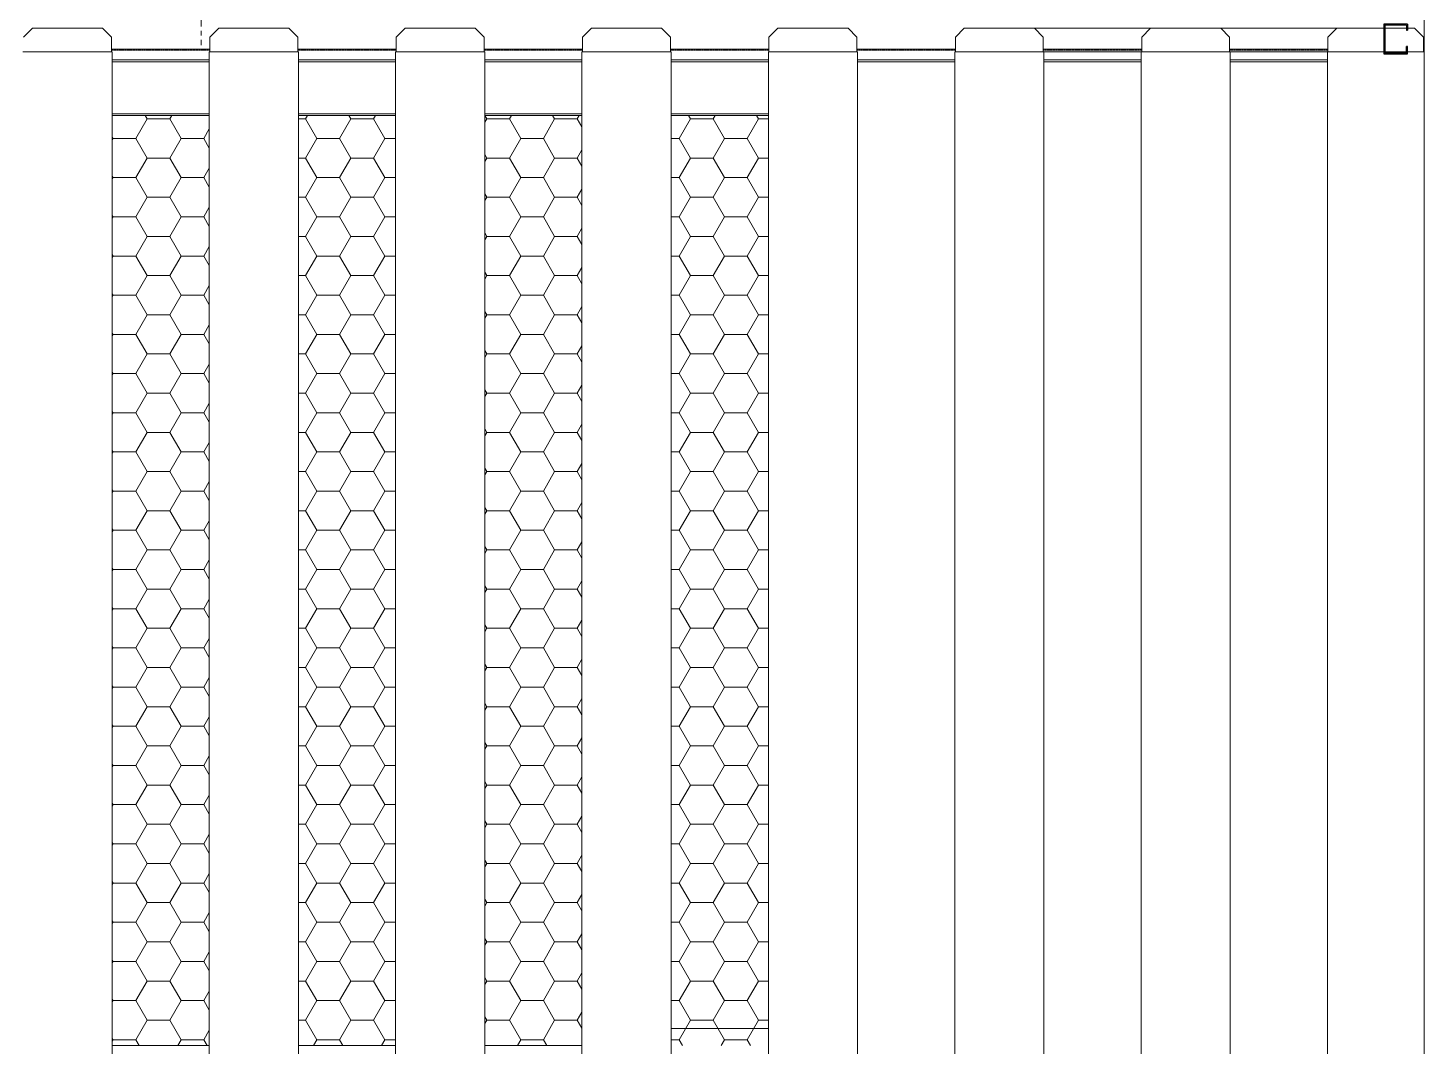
# Model space of a CAD drawing. Header units: millimetres. Extents: x -648583 to 40219, y -129719 to 29148.
# Drawn here: x 13322 to 15672, y 16328 to 18043 of the extents above; entities that cross this region are included whole.
import ezdxf

# ---------------------------------------------------------------- set-up
doc = ezdxf.new("R2010")
doc.units = ezdxf.units.MM
for name, pattern in [('CENTER', [2, 1.25, -0.25, 0.25, -0.25]), ('HIDDEN', [0.375, 0.25, -0.125]), ('HIDDENX2', [0.75, 0.5, -0.25])]:
    doc.linetypes.add(name, pattern=pattern)
doc.layers.add('center', color=1, linetype='CENTER')
doc.layers.add('HIDD', color=2, linetype='HIDDENX2')

# ---------------------------------------------------------------- blocks, each defined once
blk = doc.blocks.new('435')
for p, q in [((-131382, 21088.8), (-131342, 21088.8)), ((-131382, 21088.8), (-131382, 21078.8)), ((-131380, 21078.8), (-131382, 21078.8)), ((-131380, 21086.8), (-131344, 21086.8)), ((-131380, 21086.8), (-131380, 21078.8)), ((-131344, 21086.8), (-131344, 21040.8)), ((-131342, 21088.8), (-131342, 21038.8)), ((-131342, 21088.8), (-131342, 21038.8)), ((-131382, 21038.8), (-131382, 21050.8)), ((-131382, 21050.8), (-131380, 21050.8)), ((-131342, 21038.8), (-131382, 21038.8)), ((-131380, 21040.8), (-131380, 21050.8)), ((-131344, 21040.8), (-131380, 21040.8))]:
    blk.add_line(p, q)
blk = doc.blocks.new('3')
at = {"color": 7, "lineweight": 20}
for p, q in [((15671.6, 15340), (15671.6, 18262.3)), ((13463.6, 17988.9), (13627.2, 17988.9)), ((13463.6, 17985.7), (13627.2, 17985.7)), ((13777.2, 17988.9), (13940.9, 17988.9)), ((13777.2, 17985.7), (13940.9, 17985.7)), ((14090.9, 17988.9), (14254.5, 17988.9)), ((14090.9, 17985.7), (14254.5, 17985.7)), ((14404.5, 17988.9), (14568.2, 17988.9)), ((14404.5, 17985.7), (14568.2, 17985.7)), ((14718.2, 17988.9), (14881.8, 17988.9)), ((14718.2, 17985.7), (14881.8, 17985.7)), ((15031.8, 17988.9), (15195.4, 17988.9)), ((15031.8, 17985.7), (15195.4, 17985.7)), ((15345.3, 17988.9), (15508.9, 17988.9)), ((15345.3, 17985.7), (15508.9, 17985.7)), ((13463.6, 17898.1), (13627.2, 17898.1)), ((13463.6, 17895.5), (13627.2, 17895.5)), ((13777.2, 17898.1), (13940.9, 17898.1)), ((13777.2, 17895.5), (13940.9, 17895.5)), ((14090.9, 17898.1), (14254.5, 17898.1)), ((14090.9, 17895.5), (14254.5, 17895.5)), ((14404.5, 17898.1), (14568.2, 17898.1)), ((14404.5, 17895.5), (14568.2, 17895.5)), ((13627.2, 16329), (13463.6, 16329)), ((13940.9, 16329), (13777.2, 16329)), ((14254.5, 16329), (14090.9, 16329))]:
    blk.add_line(p, q, dxfattribs=at)
at = {"lineweight": 20}
for p, q in [((15671.6, 18045.2), (15671.6, 18005.2)), ((13314.6, 18027.2), (13329.6, 18042.2)), ((13329.6, 18042.2), (13447.6, 18042.2)), ((13462.6, 18027.2), (13447.6, 18042.2)), ((13462.6, 18002.2), (13462.6, 18027.2)), ((13628.2, 18027.2), (13643.2, 18042.2)), ((13628.2, 18002.2), (13628.2, 18027.2)), ((13643.2, 18042.2), (13761.2, 18042.2)), ((13776.2, 18027.2), (13761.2, 18042.2)), ((13776.2, 18002.2), (13776.2, 18027.2)), ((13941.9, 18027.2), (13956.9, 18042.2)), ((13941.9, 18002.2), (13941.9, 18027.2)), ((13956.9, 18042.2), (14074.9, 18042.2)), ((14089.9, 18027.2), (14074.9, 18042.2)), ((14089.9, 18002.2), (14089.9, 18027.2)), ((14255.5, 18027.2), (14270.5, 18042.2)), ((14255.5, 18002.2), (14255.5, 18027.2)), ((14270.5, 18042.2), (14388.5, 18042.2)), ((14403.5, 18027.2), (14388.5, 18042.2)), ((14403.5, 18002.2), (14403.5, 18027.2)), ((14569.2, 18027.2), (14584.2, 18042.2)), ((14569.2, 18002.2), (14569.2, 18027.2)), ((14584.2, 18042.2), (14702.2, 18042.2)), ((14717.2, 18027.2), (14702.2, 18042.2)), ((14717.2, 18002.2), (14717.2, 18027.2)), ((14882.8, 18027.2), (14897.8, 18042.2)), ((14882.8, 18002.2), (14882.8, 18027.2)), ((14897.8, 18042.2), (15655.6, 18042.2)), ((15030.8, 18027.2), (15015.8, 18042.2)), ((15030.8, 18002.2), (15030.8, 18027.2)), ((15196.4, 18027.3), (15211.3, 18042.2)), ((15196.4, 18002.3), (15196.4, 18027.3)), ((15344.2, 18027.3), (15329.3, 18042.2)), ((15344.2, 18002.3), (15344.2, 18027.3)), ((15509.9, 18027.3), (15524.8, 18042.2)), ((15509.9, 18002.3), (15509.9, 18027.3)), ((15670.6, 18027.2), (15655.6, 18042.2)), ((15670.6, 18002.2), (15670.6, 18027.2)), ((13463.6, 18002.2), (13313.6, 18002.2)), ((13463.6, 15344.2), (13463.6, 18002.2)), ((13627.2, 15344.2), (13627.2, 18002.2)), ((13777.2, 18002.2), (13627.2, 18002.2)), ((13777.2, 15344.2), (13777.2, 18002.2)), ((13940.9, 15344.2), (13940.9, 18002.2)), ((14090.9, 18002.2), (13940.9, 18002.2)), ((14090.9, 15344.2), (14090.9, 18002.2)), ((14254.5, 15344.2), (14254.5, 18002.2)), ((14404.5, 18002.2), (14254.5, 18002.2)), ((14404.5, 15344.2), (14404.5, 18002.2)), ((14568.2, 15344.2), (14568.2, 18002.2)), ((14718.2, 18002.2), (14568.2, 18002.2)), ((14718.2, 15344.2), (14718.2, 18002.2)), ((14881.8, 15344.2), (14881.8, 18002.2)), ((15671.6, 18002.2), (14881.8, 18002.2)), ((15671.6, 15344.2), (15671.6, 18002.2))]:
    blk.add_line(p, q, dxfattribs=at)
at = {"lineweight": 5}
for p, q in [((15031.8, 15344.2), (15031.8, 18002.2)), ((15195.4, 15344.2), (15195.4, 18002.2)), ((15345.3, 15344.2), (15345.3, 18002.2)), ((15508.9, 15344.2), (15508.9, 18002.2))]:
    blk.add_line(p, q, dxfattribs=at)
at = {"color": 7, "linetype": 'Continuous', "lineweight": 20}
for p, q in [((13503.7, 17856.6), (13522.7, 17889.6)), ((13522.7, 17889.6), (13519.3, 17895.5)), ((13522.7, 17889.6), (13560.8, 17889.6)), ((13560.8, 17889.6), (13564.2, 17895.5)), ((13579.9, 17856.6), (13560.8, 17889.6)), ((13777.2, 17889.6), (13789.4, 17889.6)), ((13789.4, 17889.6), (13792.8, 17895.5)), ((13808.5, 17856.6), (13789.4, 17889.6)), ((13846.6, 17856.6), (13865.6, 17889.6)), ((13865.6, 17889.6), (13862.2, 17895.5)), ((13865.6, 17889.6), (13903.7, 17889.6)), ((13903.7, 17889.6), (13907.1, 17895.5)), ((13922.8, 17856.6), (13903.7, 17889.6)), ((14094.2, 17889.6), (14090.9, 17895.4)), ((14090.9, 17883.8), (14094.2, 17889.6)), ((14094.2, 17889.6), (14132.3, 17889.6)), ((14132.3, 17889.6), (14135.7, 17895.5)), ((14151.4, 17856.6), (14132.3, 17889.6)), ((14189.5, 17856.6), (14208.5, 17889.6)), ((14208.5, 17889.6), (14205.1, 17895.5)), ((14208.5, 17889.6), (14246.6, 17889.6)), ((14246.6, 17889.6), (14250, 17895.5)), ((14254.5, 17875.9), (14246.6, 17889.6)), ((14418.1, 17856.6), (14437.1, 17889.6)), ((14437.1, 17889.6), (14433.7, 17895.5)), ((14437.1, 17889.6), (14475.2, 17889.6)), ((14475.2, 17889.6), (14478.6, 17895.5)), ((14494.3, 17856.6), (14475.2, 17889.6)), ((14532.4, 17856.6), (14551.4, 17889.6)), ((14551.4, 17889.6), (14548, 17895.5)), ((14551.4, 17889.6), (14568.2, 17889.6)), ((13465.6, 17856.6), (13463.6, 17860)), ((13463.6, 17853.2), (13465.6, 17856.6)), ((13465.6, 17856.6), (13503.7, 17856.6)), ((13522.7, 17823.6), (13503.7, 17856.6)), ((13560.8, 17823.6), (13579.9, 17856.6)), ((13579.9, 17856.6), (13618, 17856.6)), ((13618, 17856.6), (13627.2, 17872.7)), ((13627.2, 17840.5), (13618, 17856.6)), ((13789.4, 17823.6), (13808.5, 17856.6)), ((13808.5, 17856.6), (13846.6, 17856.6)), ((13865.6, 17823.6), (13846.6, 17856.6)), ((13903.7, 17823.6), (13922.8, 17856.6)), ((13922.8, 17856.6), (13940.9, 17856.6)), ((14132.3, 17823.6), (14151.4, 17856.6)), ((14151.4, 17856.6), (14189.5, 17856.6)), ((14208.5, 17823.6), (14189.5, 17856.6)), ((14404.5, 17856.6), (14418.1, 17856.6)), ((14437.1, 17823.6), (14418.1, 17856.6)), ((14475.2, 17823.6), (14494.3, 17856.6)), ((14494.3, 17856.6), (14532.4, 17856.6)), ((14551.4, 17823.6), (14532.4, 17856.6)), ((14246.6, 17823.6), (14254.5, 17837.3)), ((13503.7, 17790.6), (13522.7, 17823.6)), ((13522.7, 17823.6), (13560.8, 17823.6)), ((13579.9, 17790.6), (13560.8, 17823.6)), ((13777.2, 17823.6), (13789.4, 17823.6)), ((13808.5, 17790.6), (13789.4, 17823.6)), ((13846.6, 17790.6), (13865.6, 17823.6)), ((13865.6, 17823.6), (13903.7, 17823.6)), ((13922.8, 17790.6), (13903.7, 17823.6)), ((14094.2, 17823.6), (14090.9, 17829.4)), ((14090.9, 17817.9), (14094.2, 17823.6)), ((14094.2, 17823.6), (14132.3, 17823.6)), ((14151.4, 17790.6), (14132.3, 17823.6)), ((14189.5, 17790.6), (14208.5, 17823.6)), ((14208.5, 17823.6), (14246.6, 17823.6)), ((14254.5, 17809.9), (14246.6, 17823.6)), ((14418.1, 17790.6), (14437.1, 17823.6)), ((14437.1, 17823.6), (14475.2, 17823.6)), ((14494.3, 17790.6), (14475.2, 17823.6)), ((14532.4, 17790.6), (14551.4, 17823.6)), ((14551.4, 17823.6), (14568.2, 17823.6)), ((13465.6, 17790.6), (13463.6, 17794)), ((13463.6, 17787.2), (13465.6, 17790.6)), ((13465.6, 17790.6), (13503.7, 17790.6)), ((13522.7, 17757.6), (13503.7, 17790.6)), ((13560.8, 17757.6), (13579.9, 17790.6)), ((13579.9, 17790.6), (13618, 17790.6)), ((13618, 17790.6), (13627.2, 17806.7)), ((13627.2, 17774.5), (13618, 17790.6)), ((13789.4, 17757.6), (13808.5, 17790.6)), ((13808.5, 17790.6), (13846.6, 17790.6)), ((13865.6, 17757.6), (13846.6, 17790.6)), ((13903.7, 17757.6), (13922.8, 17790.6)), ((13922.8, 17790.6), (13940.9, 17790.6)), ((14132.3, 17757.6), (14151.4, 17790.6)), ((14151.4, 17790.6), (14189.5, 17790.6)), ((14208.5, 17757.6), (14189.5, 17790.6)), ((14404.5, 17790.6), (14418.1, 17790.6)), ((14437.1, 17757.6), (14418.1, 17790.6)), ((14475.2, 17757.6), (14494.3, 17790.6)), ((14494.3, 17790.6), (14532.4, 17790.6)), ((14551.4, 17757.6), (14532.4, 17790.6)), ((14094.2, 17757.6), (14090.9, 17763.4)), ((14246.6, 17757.6), (14254.5, 17771.4)), ((13503.7, 17724.6), (13522.7, 17757.6)), ((13522.7, 17757.6), (13560.8, 17757.6)), ((13579.9, 17724.6), (13560.8, 17757.6)), ((13618, 17724.6), (13627.2, 17740.7)), ((13777.2, 17757.6), (13789.4, 17757.6)), ((13808.5, 17724.6), (13789.4, 17757.6)), ((13846.6, 17724.6), (13865.6, 17757.6)), ((13865.6, 17757.6), (13903.7, 17757.6)), ((13922.8, 17724.6), (13903.7, 17757.6)), ((14090.9, 17751.9), (14094.2, 17757.6)), ((14094.2, 17757.6), (14132.3, 17757.6)), ((14151.4, 17724.6), (14132.3, 17757.6)), ((14189.5, 17724.6), (14208.5, 17757.6)), ((14208.5, 17757.6), (14246.6, 17757.6)), ((14254.5, 17743.9), (14246.6, 17757.6)), ((14418.1, 17724.6), (14437.1, 17757.6)), ((14437.1, 17757.6), (14475.2, 17757.6)), ((14494.3, 17724.6), (14475.2, 17757.6)), ((14532.4, 17724.6), (14551.4, 17757.6)), ((14551.4, 17757.6), (14568.2, 17757.6)), ((13465.6, 17724.6), (13463.6, 17728)), ((13463.6, 17721.2), (13465.6, 17724.6)), ((13465.6, 17724.6), (13503.7, 17724.6)), ((13522.7, 17691.6), (13503.7, 17724.6)), ((13560.8, 17691.6), (13579.9, 17724.6)), ((13579.9, 17724.6), (13618, 17724.6)), ((13627.2, 17708.6), (13618, 17724.6)), ((13789.4, 17691.6), (13808.5, 17724.6)), ((13808.5, 17724.6), (13846.6, 17724.6)), ((13865.6, 17691.6), (13846.6, 17724.6)), ((13903.7, 17691.6), (13922.8, 17724.6)), ((13922.8, 17724.6), (13940.9, 17724.6)), ((14132.3, 17691.6), (14151.4, 17724.6)), ((14151.4, 17724.6), (14189.5, 17724.6)), ((14208.5, 17691.6), (14189.5, 17724.6)), ((14404.5, 17724.6), (14418.1, 17724.6)), ((14437.1, 17691.6), (14418.1, 17724.6)), ((14475.2, 17691.6), (14494.3, 17724.6)), ((14494.3, 17724.6), (14532.4, 17724.6)), ((14551.4, 17691.6), (14532.4, 17724.6)), ((14094.2, 17691.6), (14090.9, 17697.4)), ((14246.6, 17691.6), (14254.5, 17705.4)), ((13503.7, 17658.6), (13522.7, 17691.6)), ((13522.7, 17691.6), (13560.8, 17691.6)), ((13579.9, 17658.6), (13560.8, 17691.6)), ((13618, 17658.6), (13627.2, 17674.7)), ((13777.2, 17691.6), (13789.4, 17691.6)), ((13808.5, 17658.6), (13789.4, 17691.6)), ((13846.6, 17658.6), (13865.6, 17691.6)), ((13865.6, 17691.6), (13903.7, 17691.6)), ((13922.8, 17658.6), (13903.7, 17691.6)), ((14090.9, 17685.9), (14094.2, 17691.6)), ((14094.2, 17691.6), (14132.3, 17691.6)), ((14151.4, 17658.6), (14132.3, 17691.6)), ((14189.5, 17658.6), (14208.5, 17691.6)), ((14208.5, 17691.6), (14246.6, 17691.6)), ((14254.5, 17677.9), (14246.6, 17691.6)), ((14418.1, 17658.6), (14437.1, 17691.6)), ((14437.1, 17691.6), (14475.2, 17691.6)), ((14494.3, 17658.6), (14475.2, 17691.6)), ((14532.4, 17658.6), (14551.4, 17691.6)), ((14551.4, 17691.6), (14568.2, 17691.6)), ((13465.6, 17658.6), (13463.6, 17662.1)), ((13463.6, 17655.2), (13465.6, 17658.6)), ((13465.6, 17658.6), (13503.7, 17658.6)), ((13522.7, 17625.6), (13503.7, 17658.6)), ((13560.8, 17625.6), (13579.9, 17658.6)), ((13579.9, 17658.6), (13618, 17658.6)), ((13627.2, 17642.6), (13618, 17658.6)), ((13789.4, 17625.6), (13808.5, 17658.6)), ((13808.5, 17658.6), (13846.6, 17658.6)), ((13865.6, 17625.6), (13846.6, 17658.6)), ((13903.7, 17625.6), (13922.8, 17658.6)), ((13922.8, 17658.6), (13940.9, 17658.6)), ((14132.3, 17625.6), (14151.4, 17658.6)), ((14151.4, 17658.6), (14189.5, 17658.6)), ((14208.5, 17625.6), (14189.5, 17658.6)), ((14404.5, 17658.6), (14418.1, 17658.6)), ((14437.1, 17625.6), (14418.1, 17658.6)), ((14475.2, 17625.6), (14494.3, 17658.6)), ((14494.3, 17658.6), (14532.4, 17658.6)), ((14551.4, 17625.6), (14532.4, 17658.6)), ((13503.7, 17592.6), (13522.7, 17625.6)), ((13522.7, 17625.6), (13560.8, 17625.6)), ((13579.9, 17592.6), (13560.8, 17625.6)), ((13777.2, 17625.6), (13789.4, 17625.6)), ((13808.5, 17592.6), (13789.4, 17625.6)), ((13846.6, 17592.6), (13865.6, 17625.6)), ((13865.6, 17625.6), (13903.7, 17625.6)), ((13922.8, 17592.6), (13903.7, 17625.6)), ((14094.2, 17625.6), (14090.9, 17631.4)), ((14090.9, 17619.9), (14094.2, 17625.6)), ((14094.2, 17625.6), (14132.3, 17625.6)), ((14151.4, 17592.6), (14132.3, 17625.6)), ((14189.5, 17592.6), (14208.5, 17625.6)), ((14208.5, 17625.6), (14246.6, 17625.6)), ((14246.6, 17625.6), (14254.5, 17639.4)), ((14254.5, 17611.9), (14246.6, 17625.6)), ((14418.1, 17592.6), (14437.1, 17625.6)), ((14437.1, 17625.6), (14475.2, 17625.6)), ((14494.3, 17592.6), (14475.2, 17625.6)), ((14532.4, 17592.6), (14551.4, 17625.6)), ((14551.4, 17625.6), (14568.2, 17625.6)), ((13618, 17592.6), (13627.2, 17608.7)), ((13465.6, 17592.6), (13463.6, 17596.1)), ((13463.6, 17589.2), (13465.6, 17592.6)), ((13465.6, 17592.6), (13503.7, 17592.6)), ((13522.7, 17559.6), (13503.7, 17592.6)), ((13560.8, 17559.6), (13579.9, 17592.6)), ((13579.9, 17592.6), (13618, 17592.6)), ((13627.2, 17576.6), (13618, 17592.6)), ((13789.4, 17559.6), (13808.5, 17592.6)), ((13808.5, 17592.6), (13846.6, 17592.6)), ((13865.6, 17559.6), (13846.6, 17592.6)), ((13903.7, 17559.6), (13922.8, 17592.6)), ((13922.8, 17592.6), (13940.9, 17592.6)), ((14132.3, 17559.6), (14151.4, 17592.6)), ((14151.4, 17592.6), (14189.5, 17592.6)), ((14208.5, 17559.6), (14189.5, 17592.6)), ((14404.5, 17592.6), (14418.1, 17592.6)), ((14437.1, 17559.6), (14418.1, 17592.6)), ((14475.2, 17559.6), (14494.3, 17592.6)), ((14494.3, 17592.6), (14532.4, 17592.6)), ((14551.4, 17559.6), (14532.4, 17592.6)), ((13503.7, 17526.7), (13522.7, 17559.6)), ((13522.7, 17559.6), (13560.8, 17559.6)), ((13579.9, 17526.7), (13560.8, 17559.6)), ((13777.2, 17559.6), (13789.4, 17559.6)), ((13808.5, 17526.7), (13789.4, 17559.6)), ((13846.6, 17526.7), (13865.6, 17559.6)), ((13865.6, 17559.6), (13903.7, 17559.6)), ((13922.8, 17526.7), (13903.7, 17559.6)), ((14094.2, 17559.6), (14090.9, 17565.4)), ((14090.9, 17553.9), (14094.2, 17559.6)), ((14094.2, 17559.6), (14132.3, 17559.6)), ((14151.4, 17526.7), (14132.3, 17559.6)), ((14189.5, 17526.7), (14208.5, 17559.6)), ((14208.5, 17559.6), (14246.6, 17559.6)), ((14246.6, 17559.6), (14254.5, 17573.4)), ((14254.5, 17545.9), (14246.6, 17559.6)), ((14418.1, 17526.7), (14437.1, 17559.6)), ((14437.1, 17559.6), (14475.2, 17559.6)), ((14494.3, 17526.7), (14475.2, 17559.6)), ((14532.4, 17526.7), (14551.4, 17559.6)), ((14551.4, 17559.6), (14568.2, 17559.6)), ((13465.6, 17526.7), (13463.6, 17530.1)), ((13618, 17526.7), (13627.2, 17542.7)), ((13463.6, 17523.2), (13465.6, 17526.7)), ((13465.6, 17526.7), (13503.7, 17526.7)), ((13522.7, 17493.7), (13503.7, 17526.7)), ((13560.8, 17493.7), (13579.9, 17526.7)), ((13579.9, 17526.7), (13618, 17526.7)), ((13627.2, 17510.6), (13618, 17526.7)), ((13789.4, 17493.7), (13808.5, 17526.7)), ((13808.5, 17526.7), (13846.6, 17526.7)), ((13865.6, 17493.7), (13846.6, 17526.7)), ((13903.7, 17493.7), (13922.8, 17526.7)), ((13922.8, 17526.7), (13940.9, 17526.7)), ((14132.3, 17493.7), (14151.4, 17526.7)), ((14151.4, 17526.7), (14189.5, 17526.7)), ((14208.5, 17493.7), (14189.5, 17526.7)), ((14246.6, 17493.7), (14254.5, 17507.4)), ((14404.5, 17526.7), (14418.1, 17526.7)), ((14437.1, 17493.7), (14418.1, 17526.7)), ((14475.2, 17493.7), (14494.3, 17526.7)), ((14494.3, 17526.7), (14532.4, 17526.7)), ((14551.4, 17493.7), (14532.4, 17526.7)), ((13503.7, 17460.7), (13522.7, 17493.7)), ((13522.7, 17493.7), (13560.8, 17493.7)), ((13579.9, 17460.7), (13560.8, 17493.7)), ((13777.2, 17493.7), (13789.4, 17493.7)), ((13808.5, 17460.7), (13789.4, 17493.7)), ((13846.6, 17460.7), (13865.6, 17493.7)), ((13865.6, 17493.7), (13903.7, 17493.7)), ((13922.8, 17460.7), (13903.7, 17493.7)), ((14094.2, 17493.7), (14090.9, 17499.4)), ((14090.9, 17487.9), (14094.2, 17493.7)), ((14094.2, 17493.7), (14132.3, 17493.7)), ((14151.4, 17460.7), (14132.3, 17493.7)), ((14189.5, 17460.7), (14208.5, 17493.7)), ((14208.5, 17493.7), (14246.6, 17493.7)), ((14254.5, 17479.9), (14246.6, 17493.7)), ((14418.1, 17460.7), (14437.1, 17493.7)), ((14437.1, 17493.7), (14475.2, 17493.7)), ((14494.3, 17460.7), (14475.2, 17493.7)), ((14532.4, 17460.7), (14551.4, 17493.7)), ((14551.4, 17493.7), (14568.2, 17493.7)), ((13465.6, 17460.7), (13463.6, 17464.1)), ((13463.6, 17457.2), (13465.6, 17460.7)), ((13465.6, 17460.7), (13503.7, 17460.7)), ((13522.7, 17427.7), (13503.7, 17460.7)), ((13560.8, 17427.7), (13579.9, 17460.7)), ((13579.9, 17460.7), (13618, 17460.7)), ((13618, 17460.7), (13627.2, 17476.7)), ((13627.2, 17444.6), (13618, 17460.7)), ((13789.4, 17427.7), (13808.5, 17460.7)), ((13808.5, 17460.7), (13846.6, 17460.7)), ((13865.6, 17427.7), (13846.6, 17460.7)), ((13903.7, 17427.7), (13922.8, 17460.7)), ((13922.8, 17460.7), (13940.9, 17460.7)), ((14132.3, 17427.7), (14151.4, 17460.7)), ((14151.4, 17460.7), (14189.5, 17460.7)), ((14208.5, 17427.7), (14189.5, 17460.7)), ((14404.5, 17460.7), (14418.1, 17460.7)), ((14437.1, 17427.7), (14418.1, 17460.7)), ((14475.2, 17427.7), (14494.3, 17460.7)), ((14494.3, 17460.7), (14532.4, 17460.7)), ((14551.4, 17427.7), (14532.4, 17460.7)), ((14094.2, 17427.7), (14090.9, 17433.4)), ((14246.6, 17427.7), (14254.5, 17441.4)), ((13503.7, 17394.7), (13522.7, 17427.7)), ((13522.7, 17427.7), (13560.8, 17427.7)), ((13579.9, 17394.7), (13560.8, 17427.7)), ((13618, 17394.7), (13627.2, 17410.7)), ((13777.2, 17427.7), (13789.4, 17427.7)), ((13808.5, 17394.7), (13789.4, 17427.7)), ((13846.6, 17394.7), (13865.6, 17427.7)), ((13865.6, 17427.7), (13903.7, 17427.7)), ((13922.8, 17394.7), (13903.7, 17427.7)), ((14090.9, 17421.9), (14094.2, 17427.7)), ((14094.2, 17427.7), (14132.3, 17427.7)), ((14151.4, 17394.7), (14132.3, 17427.7)), ((14189.5, 17394.7), (14208.5, 17427.7)), ((14208.5, 17427.7), (14246.6, 17427.7)), ((14254.5, 17413.9), (14246.6, 17427.7)), ((14418.1, 17394.7), (14437.1, 17427.7)), ((14437.1, 17427.7), (14475.2, 17427.7)), ((14494.3, 17394.7), (14475.2, 17427.7)), ((14532.4, 17394.7), (14551.4, 17427.7)), ((14551.4, 17427.7), (14568.2, 17427.7)), ((13465.6, 17394.7), (13463.6, 17398.1)), ((13463.6, 17391.3), (13465.6, 17394.7)), ((13465.6, 17394.7), (13503.7, 17394.7)), ((13522.7, 17361.7), (13503.7, 17394.7)), ((13560.8, 17361.7), (13579.9, 17394.7)), ((13579.9, 17394.7), (13618, 17394.7)), ((13627.2, 17378.6), (13618, 17394.7)), ((13789.4, 17361.7), (13808.5, 17394.7)), ((13808.5, 17394.7), (13846.6, 17394.7)), ((13865.6, 17361.7), (13846.6, 17394.7)), ((13903.7, 17361.7), (13922.8, 17394.7)), ((13922.8, 17394.7), (13940.9, 17394.7)), ((14132.3, 17361.7), (14151.4, 17394.7)), ((14151.4, 17394.7), (14189.5, 17394.7)), ((14208.5, 17361.7), (14189.5, 17394.7)), ((14404.5, 17394.7), (14418.1, 17394.7)), ((14437.1, 17361.7), (14418.1, 17394.7)), ((14475.2, 17361.7), (14494.3, 17394.7)), ((14494.3, 17394.7), (14532.4, 17394.7)), ((14551.4, 17361.7), (14532.4, 17394.7)), ((14094.2, 17361.7), (14090.9, 17367.4)), ((14246.6, 17361.7), (14254.5, 17375.4)), ((13503.7, 17328.7), (13522.7, 17361.7)), ((13522.7, 17361.7), (13560.8, 17361.7)), ((13579.9, 17328.7), (13560.8, 17361.7)), ((13618, 17328.7), (13627.2, 17344.7)), ((13777.2, 17361.7), (13789.4, 17361.7)), ((13808.5, 17328.7), (13789.4, 17361.7)), ((13846.6, 17328.7), (13865.6, 17361.7)), ((13865.6, 17361.7), (13903.7, 17361.7)), ((13922.8, 17328.7), (13903.7, 17361.7)), ((14090.9, 17355.9), (14094.2, 17361.7)), ((14094.2, 17361.7), (14132.3, 17361.7)), ((14151.4, 17328.7), (14132.3, 17361.7)), ((14189.5, 17328.7), (14208.5, 17361.7)), ((14208.5, 17361.7), (14246.6, 17361.7)), ((14254.5, 17347.9), (14246.6, 17361.7)), ((14418.1, 17328.7), (14437.1, 17361.7)), ((14437.1, 17361.7), (14475.2, 17361.7)), ((14494.3, 17328.7), (14475.2, 17361.7)), ((14532.4, 17328.7), (14551.4, 17361.7)), ((14551.4, 17361.7), (14568.2, 17361.7)), ((13465.6, 17328.7), (13463.6, 17332.1)), ((13463.6, 17325.3), (13465.6, 17328.7)), ((13465.6, 17328.7), (13503.7, 17328.7)), ((13522.7, 17295.7), (13503.7, 17328.7)), ((13560.8, 17295.7), (13579.9, 17328.7)), ((13579.9, 17328.7), (13618, 17328.7)), ((13627.2, 17312.6), (13618, 17328.7)), ((13789.4, 17295.7), (13808.5, 17328.7)), ((13808.5, 17328.7), (13846.6, 17328.7)), ((13865.6, 17295.7), (13846.6, 17328.7)), ((13903.7, 17295.7), (13922.8, 17328.7)), ((13922.8, 17328.7), (13940.9, 17328.7)), ((14132.3, 17295.7), (14151.4, 17328.7)), ((14151.4, 17328.7), (14189.5, 17328.7)), ((14208.5, 17295.7), (14189.5, 17328.7)), ((14404.5, 17328.7), (14418.1, 17328.7)), ((14437.1, 17295.7), (14418.1, 17328.7)), ((14475.2, 17295.7), (14494.3, 17328.7)), ((14494.3, 17328.7), (14532.4, 17328.7)), ((14551.4, 17295.7), (14532.4, 17328.7)), ((13503.7, 17262.7), (13522.7, 17295.7)), ((13522.7, 17295.7), (13560.8, 17295.7)), ((13579.9, 17262.7), (13560.8, 17295.7)), ((13777.2, 17295.7), (13789.4, 17295.7)), ((13808.5, 17262.7), (13789.4, 17295.7)), ((13846.6, 17262.7), (13865.6, 17295.7)), ((13865.6, 17295.7), (13903.7, 17295.7)), ((13922.8, 17262.7), (13903.7, 17295.7)), ((14094.2, 17295.7), (14090.9, 17301.4)), ((14090.9, 17289.9), (14094.2, 17295.7)), ((14094.2, 17295.7), (14132.3, 17295.7)), ((14151.4, 17262.7), (14132.3, 17295.7)), ((14189.5, 17262.7), (14208.5, 17295.7)), ((14208.5, 17295.7), (14246.6, 17295.7)), ((14246.6, 17295.7), (14254.5, 17309.4)), ((14254.5, 17282), (14246.6, 17295.7)), ((14418.1, 17262.7), (14437.1, 17295.7)), ((14437.1, 17295.7), (14475.2, 17295.7)), ((14494.3, 17262.7), (14475.2, 17295.7)), ((14532.4, 17262.7), (14551.4, 17295.7)), ((14551.4, 17295.7), (14568.2, 17295.7)), ((13618, 17262.7), (13627.2, 17278.8)), ((13465.6, 17262.7), (13463.6, 17266.1)), ((13463.6, 17259.3), (13465.6, 17262.7)), ((13465.6, 17262.7), (13503.7, 17262.7)), ((13522.7, 17229.7), (13503.7, 17262.7)), ((13560.8, 17229.7), (13579.9, 17262.7)), ((13579.9, 17262.7), (13618, 17262.7)), ((13627.2, 17246.6), (13618, 17262.7)), ((13789.4, 17229.7), (13808.5, 17262.7)), ((13808.5, 17262.7), (13846.6, 17262.7)), ((13865.6, 17229.7), (13846.6, 17262.7)), ((13903.7, 17229.7), (13922.8, 17262.7)), ((13922.8, 17262.7), (13940.9, 17262.7)), ((14132.3, 17229.7), (14151.4, 17262.7)), ((14151.4, 17262.7), (14189.5, 17262.7)), ((14208.5, 17229.7), (14189.5, 17262.7)), ((14404.5, 17262.7), (14418.1, 17262.7)), ((14437.1, 17229.7), (14418.1, 17262.7)), ((14475.2, 17229.7), (14494.3, 17262.7)), ((14494.3, 17262.7), (14532.4, 17262.7)), ((14551.4, 17229.7), (14532.4, 17262.7)), ((13503.7, 17196.7), (13522.7, 17229.7)), ((13522.7, 17229.7), (13560.8, 17229.7)), ((13579.9, 17196.7), (13560.8, 17229.7)), ((13777.2, 17229.7), (13789.4, 17229.7)), ((13808.5, 17196.7), (13789.4, 17229.7)), ((13846.6, 17196.7), (13865.6, 17229.7)), ((13865.6, 17229.7), (13903.7, 17229.7)), ((13922.8, 17196.7), (13903.7, 17229.7)), ((14094.2, 17229.7), (14090.9, 17235.4)), ((14090.9, 17223.9), (14094.2, 17229.7)), ((14094.2, 17229.7), (14132.3, 17229.7)), ((14151.4, 17196.7), (14132.3, 17229.7)), ((14189.5, 17196.7), (14208.5, 17229.7)), ((14208.5, 17229.7), (14246.6, 17229.7)), ((14246.6, 17229.7), (14254.5, 17243.4)), ((14254.5, 17216), (14246.6, 17229.7)), ((14418.1, 17196.7), (14437.1, 17229.7)), ((14437.1, 17229.7), (14475.2, 17229.7)), ((14494.3, 17196.7), (14475.2, 17229.7)), ((14532.4, 17196.7), (14551.4, 17229.7)), ((14551.4, 17229.7), (14568.2, 17229.7)), ((13465.6, 17196.7), (13463.6, 17200.1)), ((13618, 17196.7), (13627.2, 17212.8)), ((13463.6, 17193.3), (13465.6, 17196.7)), ((13465.6, 17196.7), (13503.7, 17196.7)), ((13522.7, 17163.7), (13503.7, 17196.7)), ((13560.8, 17163.7), (13579.9, 17196.7)), ((13579.9, 17196.7), (13618, 17196.7)), ((13627.2, 17180.6), (13618, 17196.7)), ((13789.4, 17163.7), (13808.5, 17196.7)), ((13808.5, 17196.7), (13846.6, 17196.7)), ((13865.6, 17163.7), (13846.6, 17196.7)), ((13903.7, 17163.7), (13922.8, 17196.7)), ((13922.8, 17196.7), (13940.9, 17196.7)), ((14132.3, 17163.7), (14151.4, 17196.7)), ((14151.4, 17196.7), (14189.5, 17196.7)), ((14208.5, 17163.7), (14189.5, 17196.7)), ((14246.6, 17163.7), (14254.5, 17177.4)), ((14404.5, 17196.7), (14418.1, 17196.7)), ((14437.1, 17163.7), (14418.1, 17196.7)), ((14475.2, 17163.7), (14494.3, 17196.7)), ((14494.3, 17196.7), (14532.4, 17196.7)), ((14551.4, 17163.7), (14532.4, 17196.7)), ((13503.7, 17130.7), (13522.7, 17163.7)), ((13522.7, 17163.7), (13560.8, 17163.7)), ((13579.9, 17130.7), (13560.8, 17163.7)), ((13777.2, 17163.7), (13789.4, 17163.7)), ((13808.5, 17130.7), (13789.4, 17163.7)), ((13846.6, 17130.7), (13865.6, 17163.7)), ((13865.6, 17163.7), (13903.7, 17163.7)), ((13922.8, 17130.7), (13903.7, 17163.7)), ((14094.2, 17163.7), (14090.9, 17169.5)), ((14090.9, 17157.9), (14094.2, 17163.7)), ((14094.2, 17163.7), (14132.3, 17163.7)), ((14151.4, 17130.7), (14132.3, 17163.7)), ((14189.5, 17130.7), (14208.5, 17163.7)), ((14208.5, 17163.7), (14246.6, 17163.7)), ((14254.5, 17150), (14246.6, 17163.7)), ((14418.1, 17130.7), (14437.1, 17163.7)), ((14437.1, 17163.7), (14475.2, 17163.7)), ((14494.3, 17130.7), (14475.2, 17163.7)), ((14532.4, 17130.7), (14551.4, 17163.7)), ((14551.4, 17163.7), (14568.2, 17163.7)), ((13465.6, 17130.7), (13463.6, 17134.1)), ((13463.6, 17127.3), (13465.6, 17130.7)), ((13465.6, 17130.7), (13503.7, 17130.7)), ((13522.7, 17097.7), (13503.7, 17130.7)), ((13560.8, 17097.7), (13579.9, 17130.7)), ((13579.9, 17130.7), (13618, 17130.7)), ((13618, 17130.7), (13627.2, 17146.8)), ((13627.2, 17114.6), (13618, 17130.7)), ((13789.4, 17097.7), (13808.5, 17130.7)), ((13808.5, 17130.7), (13846.6, 17130.7)), ((13865.6, 17097.7), (13846.6, 17130.7)), ((13903.7, 17097.7), (13922.8, 17130.7)), ((13922.8, 17130.7), (13940.9, 17130.7)), ((14132.3, 17097.7), (14151.4, 17130.7)), ((14151.4, 17130.7), (14189.5, 17130.7)), ((14208.5, 17097.7), (14189.5, 17130.7)), ((14404.5, 17130.7), (14418.1, 17130.7)), ((14437.1, 17097.7), (14418.1, 17130.7)), ((14475.2, 17097.7), (14494.3, 17130.7)), ((14494.3, 17130.7), (14532.4, 17130.7)), ((14551.4, 17097.7), (14532.4, 17130.7)), ((14246.6, 17097.7), (14254.5, 17111.4)), ((13503.7, 17064.7), (13522.7, 17097.7)), ((13522.7, 17097.7), (13560.8, 17097.7)), ((13579.9, 17064.7), (13560.8, 17097.7)), ((13777.2, 17097.7), (13789.4, 17097.7)), ((13808.5, 17064.7), (13789.4, 17097.7)), ((13846.6, 17064.7), (13865.6, 17097.7)), ((13865.6, 17097.7), (13903.7, 17097.7)), ((13922.8, 17064.7), (13903.7, 17097.7)), ((14094.2, 17097.7), (14090.9, 17103.5)), ((14090.9, 17092), (14094.2, 17097.7)), ((14094.2, 17097.7), (14132.3, 17097.7)), ((14151.4, 17064.7), (14132.3, 17097.7)), ((14189.5, 17064.7), (14208.5, 17097.7)), ((14208.5, 17097.7), (14246.6, 17097.7)), ((14254.5, 17084), (14246.6, 17097.7)), ((14418.1, 17064.7), (14437.1, 17097.7)), ((14437.1, 17097.7), (14475.2, 17097.7)), ((14494.3, 17064.7), (14475.2, 17097.7)), ((14532.4, 17064.7), (14551.4, 17097.7)), ((14551.4, 17097.7), (14568.2, 17097.7)), ((13465.6, 17064.7), (13463.6, 17068.1)), ((13463.6, 17061.3), (13465.6, 17064.7)), ((13465.6, 17064.7), (13503.7, 17064.7)), ((13522.7, 17031.7), (13503.7, 17064.7)), ((13560.8, 17031.7), (13579.9, 17064.7)), ((13579.9, 17064.7), (13618, 17064.7)), ((13618, 17064.7), (13627.2, 17080.8)), ((13627.2, 17048.6), (13618, 17064.7)), ((13789.4, 17031.7), (13808.5, 17064.7)), ((13808.5, 17064.7), (13846.6, 17064.7)), ((13865.6, 17031.7), (13846.6, 17064.7)), ((13903.7, 17031.7), (13922.8, 17064.7)), ((13922.8, 17064.7), (13940.9, 17064.7)), ((14132.3, 17031.7), (14151.4, 17064.7)), ((14151.4, 17064.7), (14189.5, 17064.7)), ((14208.5, 17031.7), (14189.5, 17064.7)), ((14404.5, 17064.7), (14418.1, 17064.7)), ((14437.1, 17031.7), (14418.1, 17064.7)), ((14475.2, 17031.7), (14494.3, 17064.7)), ((14494.3, 17064.7), (14532.4, 17064.7)), ((14551.4, 17031.7), (14532.4, 17064.7)), ((14094.2, 17031.7), (14090.9, 17037.5)), ((14246.6, 17031.7), (14254.5, 17045.4)), ((13503.7, 16998.7), (13522.7, 17031.7)), ((13522.7, 17031.7), (13560.8, 17031.7)), ((13579.9, 16998.7), (13560.8, 17031.7)), ((13618, 16998.7), (13627.2, 17014.8)), ((13777.2, 17031.7), (13789.4, 17031.7)), ((13808.5, 16998.7), (13789.4, 17031.7)), ((13846.6, 16998.7), (13865.6, 17031.7)), ((13865.6, 17031.7), (13903.7, 17031.7)), ((13922.8, 16998.7), (13903.7, 17031.7)), ((14090.9, 17026), (14094.2, 17031.7)), ((14094.2, 17031.7), (14132.3, 17031.7)), ((14151.4, 16998.7), (14132.3, 17031.7)), ((14189.5, 16998.7), (14208.5, 17031.7)), ((14208.5, 17031.7), (14246.6, 17031.7)), ((14254.5, 17018), (14246.6, 17031.7)), ((14418.1, 16998.7), (14437.1, 17031.7)), ((14437.1, 17031.7), (14475.2, 17031.7)), ((14494.3, 16998.7), (14475.2, 17031.7)), ((14532.4, 16998.7), (14551.4, 17031.7)), ((14551.4, 17031.7), (14568.2, 17031.7)), ((13465.6, 16998.7), (13463.6, 17002.1)), ((13463.6, 16995.3), (13465.6, 16998.7)), ((13465.6, 16998.7), (13503.7, 16998.7)), ((13522.7, 16965.7), (13503.7, 16998.7)), ((13560.8, 16965.7), (13579.9, 16998.7)), ((13579.9, 16998.7), (13618, 16998.7)), ((13627.2, 16982.7), (13618, 16998.7)), ((13789.4, 16965.7), (13808.5, 16998.7)), ((13808.5, 16998.7), (13846.6, 16998.7)), ((13865.6, 16965.7), (13846.6, 16998.7)), ((13903.7, 16965.7), (13922.8, 16998.7)), ((13922.8, 16998.7), (13940.9, 16998.7)), ((14132.3, 16965.7), (14151.4, 16998.7)), ((14151.4, 16998.7), (14189.5, 16998.7)), ((14208.5, 16965.7), (14189.5, 16998.7)), ((14404.5, 16998.7), (14418.1, 16998.7)), ((14437.1, 16965.7), (14418.1, 16998.7)), ((14475.2, 16965.7), (14494.3, 16998.7)), ((14494.3, 16998.7), (14532.4, 16998.7)), ((14551.4, 16965.7), (14532.4, 16998.7)), ((13503.7, 16932.7), (13522.7, 16965.7)), ((13522.7, 16965.7), (13560.8, 16965.7)), ((13579.9, 16932.7), (13560.8, 16965.7)), ((13777.2, 16965.7), (13789.4, 16965.7)), ((13808.5, 16932.7), (13789.4, 16965.7)), ((13846.6, 16932.7), (13865.6, 16965.7)), ((13865.6, 16965.7), (13903.7, 16965.7)), ((13922.8, 16932.7), (13903.7, 16965.7)), ((14094.2, 16965.7), (14090.9, 16971.5)), ((14090.9, 16960), (14094.2, 16965.7)), ((14094.2, 16965.7), (14132.3, 16965.7)), ((14151.4, 16932.7), (14132.3, 16965.7)), ((14189.5, 16932.7), (14208.5, 16965.7)), ((14208.5, 16965.7), (14246.6, 16965.7)), ((14246.6, 16965.7), (14254.5, 16979.5)), ((14254.5, 16952), (14246.6, 16965.7)), ((14418.1, 16932.7), (14437.1, 16965.7)), ((14437.1, 16965.7), (14475.2, 16965.7)), ((14494.3, 16932.7), (14475.2, 16965.7)), ((14532.4, 16932.7), (14551.4, 16965.7)), ((14551.4, 16965.7), (14568.2, 16965.7)), ((13618, 16932.7), (13627.2, 16948.8)), ((13465.6, 16932.7), (13463.6, 16936.1)), ((13463.6, 16929.3), (13465.6, 16932.7)), ((13465.6, 16932.7), (13503.7, 16932.7)), ((13522.7, 16899.7), (13503.7, 16932.7)), ((13560.8, 16899.7), (13579.9, 16932.7)), ((13579.9, 16932.7), (13618, 16932.7)), ((13627.2, 16916.7), (13618, 16932.7)), ((13789.4, 16899.7), (13808.5, 16932.7)), ((13808.5, 16932.7), (13846.6, 16932.7)), ((13865.6, 16899.7), (13846.6, 16932.7)), ((13903.7, 16899.7), (13922.8, 16932.7)), ((13922.8, 16932.7), (13940.9, 16932.7)), ((14132.3, 16899.7), (14151.4, 16932.7)), ((14151.4, 16932.7), (14189.5, 16932.7)), ((14208.5, 16899.7), (14189.5, 16932.7)), ((14404.5, 16932.7), (14418.1, 16932.7)), ((14437.1, 16899.7), (14418.1, 16932.7)), ((14475.2, 16899.7), (14494.3, 16932.7)), ((14494.3, 16932.7), (14532.4, 16932.7)), ((14551.4, 16899.7), (14532.4, 16932.7)), ((13503.7, 16866.7), (13522.7, 16899.7)), ((13522.7, 16899.7), (13560.8, 16899.7)), ((13579.9, 16866.7), (13560.8, 16899.7)), ((13777.2, 16899.7), (13789.4, 16899.7)), ((13808.5, 16866.7), (13789.4, 16899.7)), ((13846.6, 16866.7), (13865.6, 16899.7)), ((13865.6, 16899.7), (13903.7, 16899.7)), ((13922.8, 16866.7), (13903.7, 16899.7)), ((14094.2, 16899.7), (14090.9, 16905.5)), ((14090.9, 16894), (14094.2, 16899.7)), ((14094.2, 16899.7), (14132.3, 16899.7)), ((14151.4, 16866.7), (14132.3, 16899.7)), ((14189.5, 16866.7), (14208.5, 16899.7)), ((14208.5, 16899.7), (14246.6, 16899.7)), ((14246.6, 16899.7), (14254.5, 16913.5)), ((14254.5, 16886), (14246.6, 16899.7)), ((14418.1, 16866.7), (14437.1, 16899.7)), ((14437.1, 16899.7), (14475.2, 16899.7)), ((14494.3, 16866.7), (14475.2, 16899.7)), ((14532.4, 16866.7), (14551.4, 16899.7)), ((14551.4, 16899.7), (14568.2, 16899.7)), ((13465.6, 16866.7), (13463.6, 16870.2)), ((13618, 16866.7), (13627.2, 16882.8)), ((13463.6, 16863.3), (13465.6, 16866.7)), ((13465.6, 16866.7), (13503.7, 16866.7)), ((13522.7, 16833.7), (13503.7, 16866.7)), ((13560.8, 16833.7), (13579.9, 16866.7)), ((13579.9, 16866.7), (13618, 16866.7)), ((13627.2, 16850.7), (13618, 16866.7)), ((13789.4, 16833.7), (13808.5, 16866.7)), ((13808.5, 16866.7), (13846.6, 16866.7)), ((13865.6, 16833.7), (13846.6, 16866.7)), ((13903.7, 16833.7), (13922.8, 16866.7)), ((13922.8, 16866.7), (13940.9, 16866.7)), ((14132.3, 16833.7), (14151.4, 16866.7)), ((14151.4, 16866.7), (14189.5, 16866.7)), ((14208.5, 16833.7), (14189.5, 16866.7)), ((14246.6, 16833.7), (14254.5, 16847.5)), ((14404.5, 16866.7), (14418.1, 16866.7)), ((14437.1, 16833.7), (14418.1, 16866.7)), ((14475.2, 16833.7), (14494.3, 16866.7)), ((14494.3, 16866.7), (14532.4, 16866.7)), ((14551.4, 16833.7), (14532.4, 16866.7)), ((13503.7, 16800.8), (13522.7, 16833.7)), ((13522.7, 16833.7), (13560.8, 16833.7)), ((13579.9, 16800.7), (13560.8, 16833.7)), ((13777.2, 16833.7), (13789.4, 16833.7)), ((13808.5, 16800.7), (13789.4, 16833.7)), ((13846.6, 16800.8), (13865.6, 16833.7)), ((13865.6, 16833.7), (13903.7, 16833.7)), ((13922.8, 16800.7), (13903.7, 16833.7)), ((14094.2, 16833.7), (14090.9, 16839.5)), ((14090.9, 16828), (14094.2, 16833.7)), ((14094.2, 16833.7), (14132.3, 16833.7)), ((14151.4, 16800.7), (14132.3, 16833.7)), ((14189.5, 16800.8), (14208.5, 16833.7)), ((14208.5, 16833.7), (14246.6, 16833.7)), ((14254.5, 16820), (14246.6, 16833.7)), ((14418.1, 16800.8), (14437.1, 16833.7)), ((14437.1, 16833.7), (14475.2, 16833.7)), ((14494.3, 16800.7), (14475.2, 16833.7)), ((14532.4, 16800.8), (14551.4, 16833.7)), ((14551.4, 16833.7), (14568.2, 16833.7)), ((13465.6, 16800.7), (13463.6, 16804.2)), ((13463.6, 16797.3), (13465.6, 16800.8)), ((13465.6, 16800.7), (13503.7, 16800.7)), ((13522.7, 16767.8), (13503.7, 16800.7)), ((13560.8, 16767.8), (13579.9, 16800.8)), ((13579.9, 16800.7), (13618, 16800.7)), ((13618, 16800.8), (13627.2, 16816.8)), ((13627.2, 16784.7), (13618, 16800.7)), ((13789.4, 16767.8), (13808.5, 16800.8)), ((13808.5, 16800.7), (13846.6, 16800.7)), ((13865.6, 16767.8), (13846.6, 16800.7)), ((13903.7, 16767.8), (13922.8, 16800.8)), ((13922.8, 16800.7), (13940.9, 16800.7)), ((14132.3, 16767.8), (14151.4, 16800.8)), ((14151.4, 16800.7), (14189.5, 16800.7)), ((14208.5, 16767.8), (14189.5, 16800.7)), ((14404.5, 16800.7), (14418.1, 16800.7)), ((14437.1, 16767.8), (14418.1, 16800.7)), ((14475.2, 16767.8), (14494.3, 16800.8)), ((14494.3, 16800.7), (14532.4, 16800.7)), ((14551.4, 16767.8), (14532.4, 16800.7)), ((14246.6, 16767.8), (14254.5, 16781.5)), ((13503.7, 16734.8), (13522.7, 16767.8)), ((13522.7, 16767.8), (13560.8, 16767.8)), ((13579.9, 16734.8), (13560.8, 16767.8)), ((13777.2, 16767.8), (13789.4, 16767.8)), ((13808.5, 16734.8), (13789.4, 16767.8)), ((13846.6, 16734.8), (13865.6, 16767.8)), ((13865.6, 16767.8), (13903.7, 16767.8)), ((13922.8, 16734.8), (13903.7, 16767.8)), ((14094.2, 16767.8), (14090.9, 16773.5)), ((14090.9, 16762), (14094.2, 16767.8)), ((14094.2, 16767.8), (14132.3, 16767.8)), ((14151.4, 16734.8), (14132.3, 16767.8)), ((14189.5, 16734.8), (14208.5, 16767.8)), ((14208.5, 16767.8), (14246.6, 16767.8)), ((14254.5, 16754), (14246.6, 16767.8)), ((14418.1, 16734.8), (14437.1, 16767.8)), ((14437.1, 16767.8), (14475.2, 16767.8)), ((14494.3, 16734.8), (14475.2, 16767.8)), ((14532.4, 16734.8), (14551.4, 16767.8)), ((14551.4, 16767.8), (14568.2, 16767.8)), ((13465.6, 16734.8), (13463.6, 16738.2)), ((13463.6, 16731.3), (13465.6, 16734.8)), ((13465.6, 16734.8), (13503.7, 16734.8)), ((13522.7, 16701.8), (13503.7, 16734.8)), ((13560.8, 16701.8), (13579.9, 16734.8)), ((13579.9, 16734.8), (13618, 16734.8)), ((13618, 16734.8), (13627.2, 16750.8)), ((13627.2, 16718.7), (13618, 16734.8)), ((13789.4, 16701.8), (13808.5, 16734.8)), ((13808.5, 16734.8), (13846.6, 16734.8)), ((13865.6, 16701.8), (13846.6, 16734.8)), ((13903.7, 16701.8), (13922.8, 16734.8)), ((13922.8, 16734.8), (13940.9, 16734.8)), ((14132.3, 16701.8), (14151.4, 16734.8)), ((14151.4, 16734.8), (14189.5, 16734.8)), ((14208.5, 16701.8), (14189.5, 16734.8)), ((14404.5, 16734.8), (14418.1, 16734.8)), ((14437.1, 16701.8), (14418.1, 16734.8)), ((14475.2, 16701.8), (14494.3, 16734.8)), ((14494.3, 16734.8), (14532.4, 16734.8)), ((14551.4, 16701.8), (14532.4, 16734.8)), ((14094.2, 16701.8), (14090.9, 16707.5)), ((14246.6, 16701.8), (14254.5, 16715.5)), ((13503.7, 16668.8), (13522.7, 16701.8)), ((13522.7, 16701.8), (13560.8, 16701.8)), ((13579.9, 16668.8), (13560.8, 16701.8)), ((13618, 16668.8), (13627.2, 16684.8)), ((13777.2, 16701.8), (13789.4, 16701.8)), ((13808.5, 16668.8), (13789.4, 16701.8)), ((13846.6, 16668.8), (13865.6, 16701.8)), ((13865.6, 16701.8), (13903.7, 16701.8)), ((13922.8, 16668.8), (13903.7, 16701.8)), ((14090.9, 16696), (14094.2, 16701.8)), ((14094.2, 16701.8), (14132.3, 16701.8)), ((14151.4, 16668.8), (14132.3, 16701.8)), ((14189.5, 16668.8), (14208.5, 16701.8)), ((14208.5, 16701.8), (14246.6, 16701.8)), ((14254.5, 16688), (14246.6, 16701.8)), ((14418.1, 16668.8), (14437.1, 16701.8)), ((14437.1, 16701.8), (14475.2, 16701.8)), ((14494.3, 16668.8), (14475.2, 16701.8)), ((14532.4, 16668.8), (14551.4, 16701.8)), ((14551.4, 16701.8), (14568.2, 16701.8)), ((13465.6, 16668.8), (13463.6, 16672.2)), ((13463.6, 16665.4), (13465.6, 16668.8)), ((13465.6, 16668.8), (13503.7, 16668.8)), ((13522.7, 16635.8), (13503.7, 16668.8)), ((13560.8, 16635.8), (13579.9, 16668.8)), ((13579.9, 16668.8), (13618, 16668.8)), ((13627.2, 16652.7), (13618, 16668.8)), ((13789.4, 16635.8), (13808.5, 16668.8)), ((13808.5, 16668.8), (13846.6, 16668.8)), ((13865.6, 16635.8), (13846.6, 16668.8)), ((13903.7, 16635.8), (13922.8, 16668.8)), ((13922.8, 16668.8), (13940.9, 16668.8)), ((14132.3, 16635.8), (14151.4, 16668.8)), ((14151.4, 16668.8), (14189.5, 16668.8)), ((14208.5, 16635.8), (14189.5, 16668.8)), ((14404.5, 16668.8), (14418.1, 16668.8)), ((14437.1, 16635.8), (14418.1, 16668.8)), ((14475.2, 16635.8), (14494.3, 16668.8)), ((14494.3, 16668.8), (14532.4, 16668.8)), ((14551.4, 16635.8), (14532.4, 16668.8)), ((13503.7, 16602.8), (13522.7, 16635.8)), ((13522.7, 16635.8), (13560.8, 16635.8)), ((13579.9, 16602.8), (13560.8, 16635.8)), ((13777.2, 16635.8), (13789.4, 16635.8)), ((13808.5, 16602.8), (13789.4, 16635.8)), ((13846.6, 16602.8), (13865.6, 16635.8)), ((13865.6, 16635.8), (13903.7, 16635.8)), ((13922.8, 16602.8), (13903.7, 16635.8)), ((14094.2, 16635.8), (14090.9, 16641.5)), ((14090.9, 16630), (14094.2, 16635.8)), ((14094.2, 16635.8), (14132.3, 16635.8)), ((14151.4, 16602.8), (14132.3, 16635.8)), ((14189.5, 16602.8), (14208.5, 16635.8)), ((14208.5, 16635.8), (14246.6, 16635.8)), ((14246.6, 16635.8), (14254.5, 16649.5)), ((14254.5, 16622), (14246.6, 16635.8)), ((14418.1, 16602.8), (14437.1, 16635.8)), ((14437.1, 16635.8), (14475.2, 16635.8)), ((14494.3, 16602.8), (14475.2, 16635.8)), ((14532.4, 16602.8), (14551.4, 16635.8)), ((14551.4, 16635.8), (14568.2, 16635.8)), ((13618, 16602.8), (13627.2, 16618.8)), ((13465.6, 16602.8), (13463.6, 16606.2)), ((13463.6, 16599.4), (13465.6, 16602.8)), ((13465.6, 16602.8), (13503.7, 16602.8)), ((13522.7, 16569.8), (13503.7, 16602.8)), ((13560.8, 16569.8), (13579.9, 16602.8)), ((13579.9, 16602.8), (13618, 16602.8)), ((13627.2, 16586.7), (13618, 16602.8)), ((13789.4, 16569.8), (13808.5, 16602.8)), ((13808.5, 16602.8), (13846.6, 16602.8)), ((13865.6, 16569.8), (13846.6, 16602.8)), ((13903.7, 16569.8), (13922.8, 16602.8)), ((13922.8, 16602.8), (13940.9, 16602.8)), ((14132.3, 16569.8), (14151.4, 16602.8)), ((14151.4, 16602.8), (14189.5, 16602.8)), ((14208.5, 16569.8), (14189.5, 16602.8)), ((14404.5, 16602.8), (14418.1, 16602.8)), ((14437.1, 16569.8), (14418.1, 16602.8)), ((14475.2, 16569.8), (14494.3, 16602.8)), ((14494.3, 16602.8), (14532.4, 16602.8)), ((14551.4, 16569.8), (14532.4, 16602.8)), ((13503.7, 16536.8), (13522.7, 16569.8)), ((13522.7, 16569.8), (13560.8, 16569.8)), ((13579.9, 16536.8), (13560.8, 16569.8)), ((13777.2, 16569.8), (13789.4, 16569.8)), ((13808.5, 16536.8), (13789.4, 16569.8)), ((13846.6, 16536.8), (13865.6, 16569.8)), ((13865.6, 16569.8), (13903.7, 16569.8)), ((13922.8, 16536.8), (13903.7, 16569.8)), ((14094.2, 16569.8), (14090.9, 16575.5)), ((14090.9, 16564), (14094.2, 16569.8)), ((14094.2, 16569.8), (14132.3, 16569.8)), ((14151.4, 16536.8), (14132.3, 16569.8)), ((14189.5, 16536.8), (14208.5, 16569.8)), ((14208.5, 16569.8), (14246.6, 16569.8)), ((14246.6, 16569.8), (14254.5, 16583.5)), ((14254.5, 16556.1), (14246.6, 16569.8)), ((14418.1, 16536.8), (14437.1, 16569.8)), ((14437.1, 16569.8), (14475.2, 16569.8)), ((14494.3, 16536.8), (14475.2, 16569.8)), ((14532.4, 16536.8), (14551.4, 16569.8)), ((14551.4, 16569.8), (14568.2, 16569.8)), ((13618, 16536.8), (13627.2, 16552.9)), ((13465.6, 16536.8), (13463.6, 16540.2)), ((13463.6, 16533.4), (13465.6, 16536.8)), ((13465.6, 16536.8), (13503.7, 16536.8)), ((13522.7, 16503.8), (13503.7, 16536.8)), ((13560.8, 16503.8), (13579.9, 16536.8)), ((13579.9, 16536.8), (13618, 16536.8)), ((13627.2, 16520.7), (13618, 16536.8)), ((13789.4, 16503.8), (13808.5, 16536.8)), ((13808.5, 16536.8), (13846.6, 16536.8)), ((13865.6, 16503.8), (13846.6, 16536.8)), ((13903.7, 16503.8), (13922.8, 16536.8)), ((13922.8, 16536.8), (13940.9, 16536.8)), ((14132.3, 16503.8), (14151.4, 16536.8)), ((14151.4, 16536.8), (14189.5, 16536.8)), ((14208.5, 16503.8), (14189.5, 16536.8)), ((14246.6, 16503.8), (14254.5, 16517.5)), ((14404.5, 16536.8), (14418.1, 16536.8)), ((14437.1, 16503.8), (14418.1, 16536.8)), ((14475.2, 16503.8), (14494.3, 16536.8)), ((14494.3, 16536.8), (14532.4, 16536.8)), ((14551.4, 16503.8), (14532.4, 16536.8)), ((13503.7, 16470.8), (13522.7, 16503.8)), ((13522.7, 16503.8), (13560.8, 16503.8)), ((13579.9, 16470.8), (13560.8, 16503.8)), ((13777.2, 16503.8), (13789.4, 16503.8)), ((13808.5, 16470.8), (13789.4, 16503.8)), ((13846.6, 16470.8), (13865.6, 16503.8)), ((13865.6, 16503.8), (13903.7, 16503.8)), ((13922.8, 16470.8), (13903.7, 16503.8)), ((14094.2, 16503.8), (14090.9, 16509.5)), ((14090.9, 16498), (14094.2, 16503.8)), ((14094.2, 16503.8), (14132.3, 16503.8)), ((14151.4, 16470.8), (14132.3, 16503.8)), ((14189.5, 16470.8), (14208.5, 16503.8)), ((14208.5, 16503.8), (14246.6, 16503.8)), ((14254.5, 16490.1), (14246.6, 16503.8)), ((14418.1, 16470.8), (14437.1, 16503.8)), ((14437.1, 16503.8), (14475.2, 16503.8)), ((14494.3, 16470.8), (14475.2, 16503.8)), ((14532.4, 16470.8), (14551.4, 16503.8)), ((14551.4, 16503.8), (14568.2, 16503.8)), ((13465.6, 16470.8), (13463.6, 16474.2)), ((13463.6, 16467.4), (13465.6, 16470.8)), ((13465.6, 16470.8), (13503.7, 16470.8)), ((13522.7, 16437.8), (13503.7, 16470.8)), ((13560.8, 16437.8), (13579.9, 16470.8)), ((13579.9, 16470.8), (13618, 16470.8)), ((13618, 16470.8), (13627.2, 16486.9)), ((13627.2, 16454.7), (13618, 16470.8)), ((13789.4, 16437.8), (13808.5, 16470.8)), ((13808.5, 16470.8), (13846.6, 16470.8)), ((13865.6, 16437.8), (13846.6, 16470.8)), ((13903.7, 16437.8), (13922.8, 16470.8)), ((13922.8, 16470.8), (13940.9, 16470.8)), ((14132.3, 16437.8), (14151.4, 16470.8)), ((14151.4, 16470.8), (14189.5, 16470.8)), ((14208.5, 16437.8), (14189.5, 16470.8)), ((14404.5, 16470.8), (14418.1, 16470.8)), ((14437.1, 16437.8), (14418.1, 16470.8)), ((14475.2, 16437.8), (14494.3, 16470.8)), ((14494.3, 16470.8), (14532.4, 16470.8)), ((14551.4, 16437.8), (14532.4, 16470.8)), ((14246.6, 16437.8), (14254.5, 16451.5)), ((13503.7, 16404.8), (13522.7, 16437.8)), ((13522.7, 16437.8), (13560.8, 16437.8)), ((13579.9, 16404.8), (13560.8, 16437.8)), ((13777.2, 16437.8), (13789.4, 16437.8)), ((13808.5, 16404.8), (13789.4, 16437.8)), ((13846.6, 16404.8), (13865.6, 16437.8)), ((13865.6, 16437.8), (13903.7, 16437.8)), ((13922.8, 16404.8), (13903.7, 16437.8)), ((14094.2, 16437.8), (14090.9, 16443.6)), ((14090.9, 16432), (14094.2, 16437.8)), ((14094.2, 16437.8), (14132.3, 16437.8)), ((14151.4, 16404.8), (14132.3, 16437.8)), ((14189.5, 16404.8), (14208.5, 16437.8)), ((14208.5, 16437.8), (14246.6, 16437.8)), ((14254.5, 16424.1), (14246.6, 16437.8)), ((14418.1, 16404.8), (14437.1, 16437.8)), ((14437.1, 16437.8), (14475.2, 16437.8)), ((14494.3, 16404.8), (14475.2, 16437.8)), ((14532.4, 16404.8), (14551.4, 16437.8)), ((14551.4, 16437.8), (14568.2, 16437.8)), ((13465.6, 16404.8), (13463.6, 16408.2)), ((13463.6, 16401.4), (13465.6, 16404.8)), ((13465.6, 16404.8), (13503.7, 16404.8)), ((13522.7, 16371.8), (13503.7, 16404.8)), ((13560.8, 16371.8), (13579.9, 16404.8)), ((13579.9, 16404.8), (13618, 16404.8)), ((13618, 16404.8), (13627.2, 16420.9)), ((13627.2, 16388.7), (13618, 16404.8)), ((13789.4, 16371.8), (13808.5, 16404.8)), ((13808.5, 16404.8), (13846.6, 16404.8)), ((13865.6, 16371.8), (13846.6, 16404.8)), ((13903.7, 16371.8), (13922.8, 16404.8)), ((13922.8, 16404.8), (13940.9, 16404.8)), ((14132.3, 16371.8), (14151.4, 16404.8)), ((14151.4, 16404.8), (14189.5, 16404.8)), ((14208.5, 16371.8), (14189.5, 16404.8)), ((14404.5, 16404.8), (14418.1, 16404.8)), ((14437.1, 16371.8), (14418.1, 16404.8)), ((14475.2, 16371.8), (14494.3, 16404.8)), ((14494.3, 16404.8), (14532.4, 16404.8)), ((14551.4, 16371.8), (14532.4, 16404.8)), ((14094.2, 16371.8), (14090.9, 16377.6)), ((14246.6, 16371.8), (14254.5, 16385.5)), ((13503.7, 16338.8), (13522.7, 16371.8)), ((13522.7, 16371.8), (13560.8, 16371.8)), ((13579.9, 16338.8), (13560.8, 16371.8)), ((13618, 16338.8), (13627.2, 16354.9)), ((13777.2, 16371.8), (13789.4, 16371.8)), ((13808.5, 16338.8), (13789.4, 16371.8)), ((13846.6, 16338.8), (13865.6, 16371.8)), ((13865.6, 16371.8), (13903.7, 16371.8)), ((13922.8, 16338.8), (13903.7, 16371.8)), ((14090.9, 16366.1), (14094.2, 16371.8)), ((14094.2, 16371.8), (14132.3, 16371.8)), ((14151.4, 16338.8), (14132.3, 16371.8)), ((14189.5, 16338.8), (14208.5, 16371.8)), ((14208.5, 16371.8), (14246.6, 16371.8)), ((14254.5, 16358.1), (14246.6, 16371.8)), ((14418.1, 16338.8), (14437.1, 16371.8)), ((14437.1, 16371.8), (14475.2, 16371.8)), ((14494.3, 16338.8), (14475.2, 16371.8)), ((14532.4, 16338.8), (14551.4, 16371.8)), ((14551.4, 16371.8), (14568.2, 16371.8)), ((13465.6, 16338.8), (13463.6, 16342.2)), ((13463.6, 16335.4), (13465.6, 16338.8)), ((13465.6, 16338.8), (13503.7, 16338.8)), ((13509.3, 16329), (13503.7, 16338.8)), ((13574.2, 16329), (13579.9, 16338.8)), ((13579.9, 16338.8), (13618, 16338.8)), ((13623.6, 16329), (13618, 16338.8)), ((13802.8, 16329), (13808.5, 16338.8)), ((13808.5, 16338.8), (13846.6, 16338.8)), ((13852.2, 16329), (13846.6, 16338.8)), ((13917.1, 16329), (13922.8, 16338.8)), ((13922.8, 16338.8), (13940.9, 16338.8)), ((14145.7, 16329), (14151.4, 16338.8)), ((14151.4, 16338.8), (14189.5, 16338.8)), ((14195.1, 16329), (14189.5, 16338.8)), ((14404.5, 16338.8), (14418.1, 16338.8)), ((14423.7, 16329), (14418.1, 16338.8)), ((14488.6, 16329), (14494.3, 16338.8)), ((14494.3, 16338.8), (14532.4, 16338.8)), ((14538, 16329), (14532.4, 16338.8))]:
    blk.add_line(p, q, dxfattribs=at)
at = {"color": 7, "lineweight": 20, "ltscale": 0.220833}
blk.add_line((14404.5, 16357.9), (14568.2, 16357.9), dxfattribs=at)
at = {"layer": 'center', "lineweight": 20, "ltscale": 30}
blk.add_line((13613.6, 18442.7), (13613.6, 18013.7), dxfattribs=at)
at = {"layer": 'center', "lineweight": 20}
for p, q in [((15671.6, 18435.2), (15671.6, 14835.2)), ((13628.2, 18005.2), (13462.6, 18005.2)), ((13941.9, 18005.2), (13776.2, 18005.2)), ((14255.5, 18005.2), (14089.9, 18005.2)), ((14569.2, 18005.2), (14403.5, 18005.2)), ((14882.8, 18005.2), (14717.2, 18005.2)), ((15196.4, 18005.2), (15030.8, 18005.2)), ((15509.9, 18005.2), (15344.3, 18005.2)), ((15671.6, 18005.2), (15670.6, 18005.2))]:
    blk.add_line(p, q, dxfattribs=at)
at = {"layer": 'HIDD', "linetype": 'HIDDEN', "lineweight": 20}
for p, q in [((13628.2, 18007.2), (13462.6, 18007.2)), ((13941.9, 18007.2), (13776.2, 18007.2)), ((14255.5, 18007.2), (14089.9, 18007.2)), ((14569.2, 18007.2), (14403.5, 18007.2)), ((14882.8, 18007.2), (14717.2, 18007.2)), ((15196.4, 18007.2), (15030.8, 18007.2)), ((15509.9, 18007.2), (15344.3, 18007.2)), ((15671.6, 18007.2), (15670.6, 18007.2))]:
    blk.add_line(p, q, dxfattribs=at)
at = {"lineweight": 20, "xscale": -1}
blk.add_blockref('435', (-115738.2, -3039.6), dxfattribs=at)

msp = doc.modelspace()

# ---------------------------------------------------------------- block references
msp.add_blockref('3', (0, 0))

doc.saveas('drawing.dxf')
